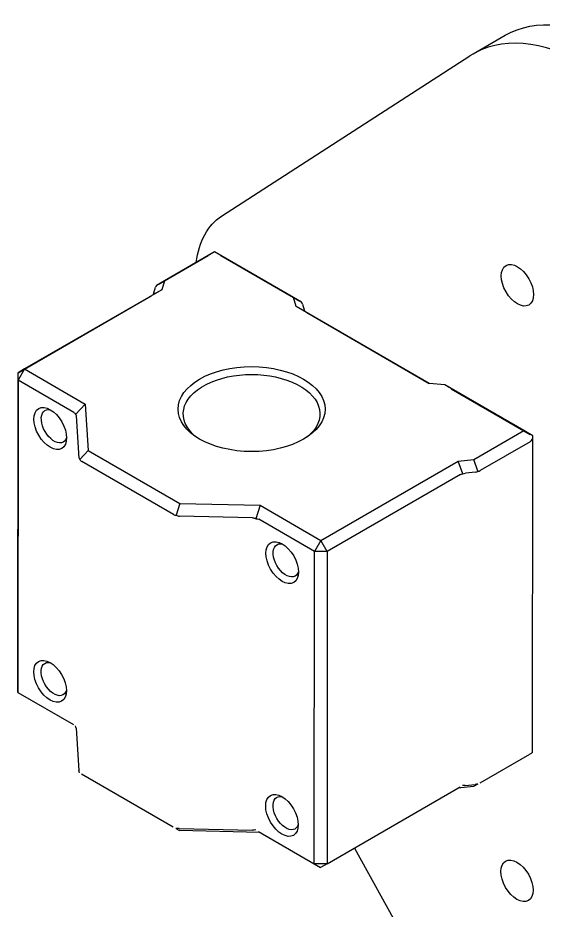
# Model space of a CAD drawing. Header units: millimetres. Extents: x 129 to 6329, y 33 to 3553.
# Drawn here: x 4010.7 to 4126, y 1920.8 to 2116.7 of the extents above; entities that cross this region are included whole.
import ezdxf

# ---------------------------------------------------------------- set-up
doc = ezdxf.new("R2010")
doc.units = ezdxf.units.MM
doc.layers.add('vistasIsometricas', color=255, linetype='Continuous')

msp = doc.modelspace()

# ---------------------------------------------------------------- linework, layer by layer
at = {"layer": 'vistasIsometricas', "extrusion": (1e-16, 0.816497, 0.57735)}
for p, q in [((4110.609, 2108.781), (4117.68, 2112.863)), ((4055.385, 2073.146), (4109.901, 2108.348)), ((4053.847, 2065.325), (4042.877, 2058.991)), ((4053.846, 2065.326), (4053.847, 2065.325)), ((4071.18, 2055.3), (4053.847, 2065.325)), ((4041.462, 2058.177), (4052.431, 2064.51)), ((4055.26, 2064.509), (4072.593, 2054.485)), ((4042.877, 2058.991), (4041.102, 2057.969)), ((4042.877, 2058.991), (4042.272, 2057.008)), ((4042.272, 2057.008), (4012.127, 2039.604)), ((4042.272, 2057.008), (4040.324, 2055.886)), ((4040.52, 2056.294), (4040.906, 2057.561)), ((4010.712, 2038.789), (4039.964, 2055.678)), ((4071.785, 2053.316), (4071.18, 2055.3)), ((4072.953, 2054.276), (4071.18, 2055.3)), ((4100.961, 2036.443), (4071.785, 2053.316)), ((4073.73, 2052.193), (4071.785, 2053.316)), ((4073.148, 2053.868), (4073.535, 2052.601)), ((4074.09, 2051.984), (4100.964, 2036.443)), ((4012.127, 2039.604), (4010.712, 2038.789)), ((4012.127, 2039.604), (4010.712, 2037.155)), ((4012.127, 2039.604), (4025.461, 2031.893)), ((4010.662, 1970.232), (4010.712, 2038.789)), ((4010.712, 2037.155), (4010.712, 2038.789)), ((4010.712, 2037.155), (4010.662, 1968.598)), ((4022.935, 2030.086), (4010.712, 2037.155)), ((4104.395, 2036.091), (4100.961, 2036.443)), ((4121.729, 2026.067), (4104.395, 2036.091)), ((4105.318, 2035.559), (4104.395, 2036.091)), ((4105.808, 2035.275), (4123.142, 2025.251)), ((4025.461, 2031.893), (4023.354, 2029.618)), ((4025.461, 2031.893), (4026.117, 2021.707)), ((4024.118, 2020.032), (4023.52, 2029.311)), ((4110.759, 2019.734), (4121.729, 2026.067)), ((4123.728, 2024.912), (4121.729, 2026.067)), ((4123.677, 1955.399), (4123.728, 2024.911)), ((4026.117, 2021.707), (4024.283, 2019.726)), ((4026.117, 2021.707), (4046.22, 2010.081)), ((4123.142, 2023.617), (4112.172, 2017.284)), ((4107.325, 2019.386), (4110.759, 2019.734)), ((4111.682, 2017.152), (4110.759, 2019.734)), ((4044.805, 2007.632), (4024.702, 2019.258)), ((4077.181, 2001.982), (4107.325, 2019.386)), ((4108.337, 2016.553), (4107.325, 2019.386)), ((4107.847, 2016.421), (4078.594, 1999.532)), ((4111.105, 2016.963), (4108.914, 2016.741)), ((4046.22, 2010.081), (4045.42, 2007.502)), ((4046.22, 2010.081), (4063.847, 2009.693)), ((4063.847, 2009.693), (4062.928, 2006.731)), ((4063.847, 2009.693), (4077.181, 2001.982)), ((4062.203, 2006.94), (4046.145, 2007.294)), ((4075.766, 1999.533), (4063.542, 2006.602)), ((4077.181, 2001.982), (4075.766, 1999.533)), ((4078.594, 1999.532), (4077.181, 2001.982)), ((4075.716, 1930.976), (4075.766, 1999.533)), ((4078.594, 1999.532), (4075.766, 1999.533)), ((4078.594, 1999.532), (4078.544, 1930.975)), ((4010.662, 1968.598), (4010.662, 1970.232)), ((4010.662, 1968.598), (4022.885, 1961.529)), ((4023.47, 1960.755), (4024.068, 1951.475)), ((4112.122, 1948.727), (4123.092, 1955.06)), ((4024.652, 1950.701), (4044.755, 1939.075)), ((4078.544, 1930.975), (4107.797, 1947.864)), ((4110.707, 1947.912), (4107.279, 1947.565)), ((4108.864, 1948.184), (4111.056, 1948.406)), ((4111.632, 1948.444), (4110.707, 1947.912)), ((4045.369, 1938.72), (4046.168, 1938.259)), ((4046.095, 1938.737), (4062.153, 1938.383)), ((4063.793, 1937.871), (4046.168, 1938.259)), ((4063.492, 1938.045), (4075.716, 1930.976)), ((4084.547, 1934.44), (4109.741, 1888.976)), ((4075.716, 1930.976), (4077.129, 1930.16)), ((4078.544, 1930.975), (4075.716, 1930.976)), ((4078.544, 1930.975), (4077.129, 1930.16))]:
    msp.add_line(p, q, dxfattribs=at)
at = {"layer": 'vistasIsometricas', "extrusion": (1.80603e-16, 2.33597e-16, -1)}
msp.add_ellipse((4142.68, 2069.562), major_axis=(-25, 43.301), ratio=0.5773503, start_param=0, end_param=0.7862378, dxfattribs=at)
at = {"layer": 'vistasIsometricas'}
for centre, major_axis, ratio, start_param, end_param in [((4135.609, 2065.48), (-25, 43.301), 0.5773503, -0.7862378, 0.028749), ((4053.847, 2065.325), (2.001, 1.153), 0.0007271, 1.5707967, 2.3561948), ((4120.336, 2057.982), (-2.5, 4.33), 0.5773503, 1.5707963, 7.8539816), ((4042.877, 2058.991), (1.951, 1.76), 0.2528296, 2.4374656, 2.7428983), ((4071.18, 2055.3), (-1.949, 1.762), 0.252507, 3.5407423, 3.846175), ((4061.978, 2030.795), (-16.129, 0.012), 0.5778348, 3.1415927, 9.424778), ((4017.778, 2026.536), (-2.527, 4.377), 0.5773503, 1.5707963, 7.8539816), ((4121.729, 2026.067), (-1.412, 2.451), 0.5773503, 3.1420125, 3.9274106), ((4026.117, 2021.707), (1.895, 1.934), 0.3319052, 2.8522132, 3.226298), ((4026.117, 2021.707), (1.415, 2.449), 0.5775926, 2.7672981, 3.1413829), ((4110.759, 2019.734), (-0.411, 2.762), 0.7084592, 3.1085342, 3.4139668), ((4110.759, 2019.734), (-1.412, 2.451), 0.5773503, 2.8365799, 3.1420125), ((4046.22, 2010.081), (1.415, 2.449), 0.5775926, 3.1413829, 3.5154677), ((4046.22, 2010.081), (0.091, 2.787), 0.7169645, 2.7750691, 3.1491539), ((4068.69, 1997.093), (-2.527, 4.377), 0.5773503, 1.5707963, 7.8539816), ((4017.738, 1971.038), (-2.527, 4.377), 0.5773503, 1.5707963, 7.8539816), ((4021.472, 1962.345), (-1.915, 1.877), 0.3042879, 3.4686208, 3.8427056), ((4110.707, 1947.912), (1.999, 0.297), 0.221162, 1.0573522, 1.3627848), ((4068.649, 1941.595), (-2.527, 4.377), 0.5773503, 1.5707963, 7.8539816), ((4046.168, 1938.259), (-2, 0.065), 0.237539, -1.5264267, -1.1523419), ((4120.241, 1927.235), (-2.5, 4.33), 0.5773503, 1.5707963, 7.8539816)]:
    msp.add_ellipse(centre, major_axis=major_axis, ratio=ratio, start_param=start_param, end_param=end_param, dxfattribs=at)
at = {"layer": 'vistasIsometricas', "extrusion": (9.16346e-17, 1.14489e-16, -1)}
msp.add_ellipse((4070.81, 2047.425), major_axis=(-15, 25.981), ratio=0.5773503, start_param=-0.6442765, end_param=-0.028749, dxfattribs=at)
at = {"layer": 'vistasIsometricas', "extrusion": (5.0014e-16, -9.98738e-17, -1)}
msp.add_ellipse((4038.549, 2054.864), major_axis=(1.951, 1.76), ratio=0.2528296, start_param=0.3986944, end_param=0.704127, dxfattribs=at)
at = {"layer": 'vistasIsometricas', "extrusion": (1.9619e-16, 1.03446e-16, -1)}
msp.add_ellipse((4075.503, 2051.169), major_axis=(-1.949, 1.762), ratio=0.252507, start_param=-0.7045823, end_param=-0.3991497, dxfattribs=at)
at = {"layer": 'vistasIsometricas', "extrusion": (-1.34061e-17, -9.99902e-17, -1)}
msp.add_ellipse((4061.977, 2029.735), major_axis=(-15, 0.011), ratio=0.5778348, start_param=-0.6156227, end_param=3.7572154, dxfattribs=at)
at = {"layer": 'vistasIsometricas', "extrusion": (9.33013e-17, 1.11603e-16, -1)}
msp.add_ellipse((4018.636, 2027.032), major_axis=(-2, 3.464), ratio=0.5773503, start_param=2.6395161, end_param=6.7852619, dxfattribs=at)
at = {"layer": 'vistasIsometricas', "extrusion": (1.02404e-16, 1.04161e-16, -1)}
msp.add_ellipse((4021.52, 2027.637), major_axis=(1.415, 2.449), ratio=0.5775926, start_param=0.0002097, end_param=0.3742945, dxfattribs=at)
at = {"layer": 'vistasIsometricas', "extrusion": (3.03015e-16, -2.96923e-16, -1)}
msp.add_ellipse((4021.52, 2027.637), major_axis=(1.895, 1.934), ratio=0.3319052, start_param=-0.0847053, end_param=0.2893795, dxfattribs=at)
at = {"layer": 'vistasIsometricas', "extrusion": (-3.53108e-17, 6.12629e-17, -1)}
msp.add_ellipse((4109.26, 2013.97), major_axis=(-1.412, 2.451), ratio=0.5773503, start_param=-0.0004198, end_param=0.3050128, dxfattribs=at)
at = {"layer": 'vistasIsometricas', "extrusion": (2.03704e-16, 1.75106e-16, -1)}
msp.add_ellipse((4109.26, 2013.97), major_axis=(-0.411, 2.762), ratio=0.7084592, start_param=-0.2723742, end_param=0.0330584, dxfattribs=at)
at = {"layer": 'vistasIsometricas', "extrusion": (9.89758e-17, 6.85461e-17, -1)}
msp.add_ellipse((4062.127, 2004.153), major_axis=(0.091, 2.787), ratio=0.7169645, start_param=-0.0075613, end_param=0.3665235, dxfattribs=at)
at = {"layer": 'vistasIsometricas', "extrusion": (1.10346e-16, 1.79049e-17, -1)}
msp.add_ellipse((4062.127, 2004.153), major_axis=(1.415, 2.449), ratio=0.5775926, start_param=-0.3738751, end_param=0.0002097, dxfattribs=at)
at = {"layer": 'vistasIsometricas', "extrusion": (1.93301e-16, 1.11603e-16, -1)}
for centre in [(4069.548, 1997.588), (4069.507, 1942.09)]:
    msp.add_ellipse(centre, major_axis=(-2, 3.464), ratio=0.5773503, start_param=2.6395161, end_param=6.7852619, dxfattribs=at)
at = {"layer": 'vistasIsometricas', "extrusion": (1.18301e-16, 6.83013e-17, -1)}
msp.add_ellipse((4018.596, 1971.533), major_axis=(-2, 3.464), ratio=0.5773503, start_param=2.6395161, end_param=6.7852619, dxfattribs=at)
at = {"layer": 'vistasIsometricas', "extrusion": (-8.30107e-14, 1.44194e-13, -1)}
msp.add_ellipse((4121.676, 1954.246), major_axis=(2.001, 1.153), ratio=0.0007271, start_param=0.0004198, end_param=0.7853978, dxfattribs=at)
at = {"layer": 'vistasIsometricas', "extrusion": (-1.97949e-16, -2.0201e-16, -1)}
msp.add_ellipse((4026.065, 1949.885), major_axis=(-1.915, 1.877), ratio=0.3042879, start_param=-0.701113, end_param=-0.3270282, dxfattribs=at)
at = {"layer": 'vistasIsometricas', "extrusion": (2.41903e-16, 3.91356e-16, -1)}
msp.add_ellipse((4109.212, 1948.678), major_axis=(1.999, 0.297), ratio=0.221162, start_param=1.7788079, end_param=2.0842405, dxfattribs=at)
at = {"layer": 'vistasIsometricas', "extrusion": (1.96758e-16, -9.98944e-17, -1)}
msp.add_ellipse((4062.079, 1938.861), major_axis=(-2, 0.065), ratio=0.237539, start_param=4.2939345, end_param=4.6680193, dxfattribs=at)

doc.saveas('drawing.dxf')
